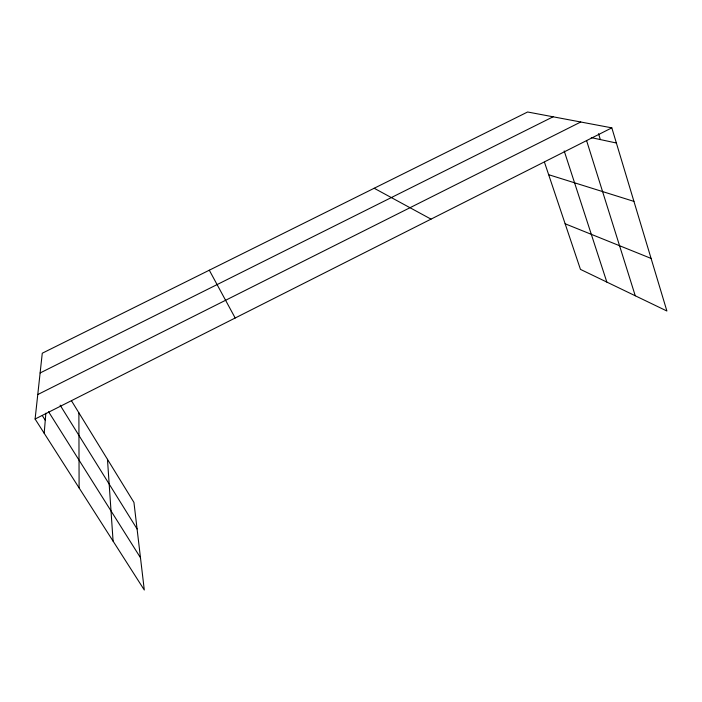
<?xml version="1.0" encoding="UTF-8"?>
<svg xmlns="http://www.w3.org/2000/svg" width="702" height="702" viewBox="0 0 702 702"><rect width="100%" height="100%" fill="white"/><g stroke="black" fill="none" stroke-linecap="round" stroke-linejoin="round"><path stroke-width="1.05" d="M44.191 433.266L45.858 413.153M71.472 400.754L133.942 502.421L144.296 590.005L35.1 419.024L42.269 353.22L527.614 111.995L611.819 127.852L666.9 311.012L580.449 269.375L544.48 162.241M35.1 419.024L611.819 127.852M37.768 394.559L580.747 122.008M40.119 372.964L553.097 116.795M591.286 137.627L616.382 143.015M548.666 174.693L633.932 201.386M565.136 223.78L651.087 258.424M374.175 188.259L431.028 219.138M42.339 415.645L45.27 420.27M48.57 411.732L140.488 557.739M60.109 405.133L137.083 528.966M209.301 270.209L235.188 318.006M564.197 150.93L606.844 282.09M586.556 140.497L635.257 295.77M598.534 133.678L600.35 139.575M107.467 459.327L113.092 541.137M78.887 412.82L79.107 487.925"/></g></svg>
